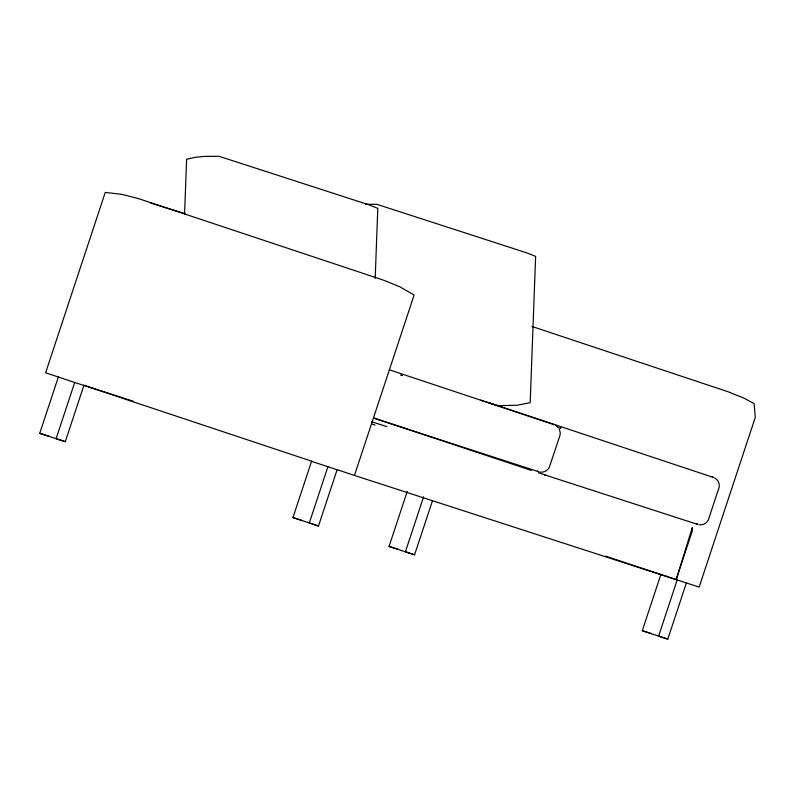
<?xml version="1.0" encoding="UTF-8"?>
<svg xmlns="http://www.w3.org/2000/svg" width="795" height="795" viewBox="0 0 795 795"><rect width="100%" height="100%" fill="white"/><g stroke="black" fill="none" stroke-linecap="round" stroke-linejoin="round"><path stroke-width="1.19" d="M184.559 214.431L186.606 159.288L195.192 157.311L204.216 156.416L218.993 156.277L369.417 204.991L377.794 208.379L375.19 278.409M65.279 441.692L39.75 433.285L58.343 377.049L83.873 385.466L65.279 441.692L56.087 438.721L74.68 382.484M318.487 525.992L292.958 517.575L311.56 461.339L337.09 469.756L318.487 525.992L309.295 523.011L327.898 466.774M336.802 469.577L354.451 475.45L414.116 295.024L399.537 286.657L383.627 280.208L138.588 198.641L121.953 194.358L105.258 192.41L45.583 372.835L58.224 376.929M432.41 500.92L414.583 554.811L389.053 546.404L407.269 491.34M423.606 496.776L405.39 551.839L414.583 554.811M686.393 582.874L667.8 639.11L642.271 630.693L660.864 574.457M365.66 204.285L376.83 204.305L527.244 253.019L535.631 256.407L530.186 402.677L517.138 405.241L497.799 405.689M540.173 472.091C544.684 472.866 549.355 469.537 550.08 465.005L559.879 435.64L560.286 432.987L559.362 429.091M699.173 524.77C703.684 525.545 708.355 522.216 709.08 517.684L718.372 489.571C720.499 485.507 718.73 480.051 714.645 477.974M545.131 475.003L545.738 475.112L538.444 472.777M385.337 422.056L386.022 422.195M544.337 474.744L545.022 474.873M553.28 424.47L554.035 424.629M712.28 477.159L713.373 477.427L712.519 477.209M560.733 428.008L559.769 427.77L560.882 428.048M150.523 202.973L185.185 213.726M553.519 424.53L554.204 424.689M480.617 400.123L484.105 401.256M485.268 401.624L496.656 405.321M545.748 475.201L697.851 524.462L696.639 523.965M371.583 421.708L386.907 426.667M83.882 385.247L133.381 401.276M354.451 475.45L699.163 587.078L755.25 417.484L754.157 403.671L744.249 398.285L728.339 391.836L531.944 326.457M39.75 433.285L48.942 436.256M389.053 546.404L398.245 549.375M292.958 517.575L302.15 520.546M642.271 630.693L651.463 633.665M667.8 639.11L658.608 636.129L677.201 579.893L605.591 556.142M489.621 402.936L712.529 477.139M389.282 369.784L553.529 424.46M537.639 471.286L538.851 471.783L373.551 418.14M373.511 417.872L531.378 470.421M83.863 385.376L312.097 461.348M371.494 423.904L375.021 425.077M696.41 523.895L697.503 524.352M537.41 471.216L538.503 471.664M555.645 425.295L558.666 427.939M692.276 527.651L692.207 531.179L676.177 579.635L692.276 527.651M401.733 375.329L400.769 375.081L402.24 375.568L401.733 375.329"/></g></svg>
